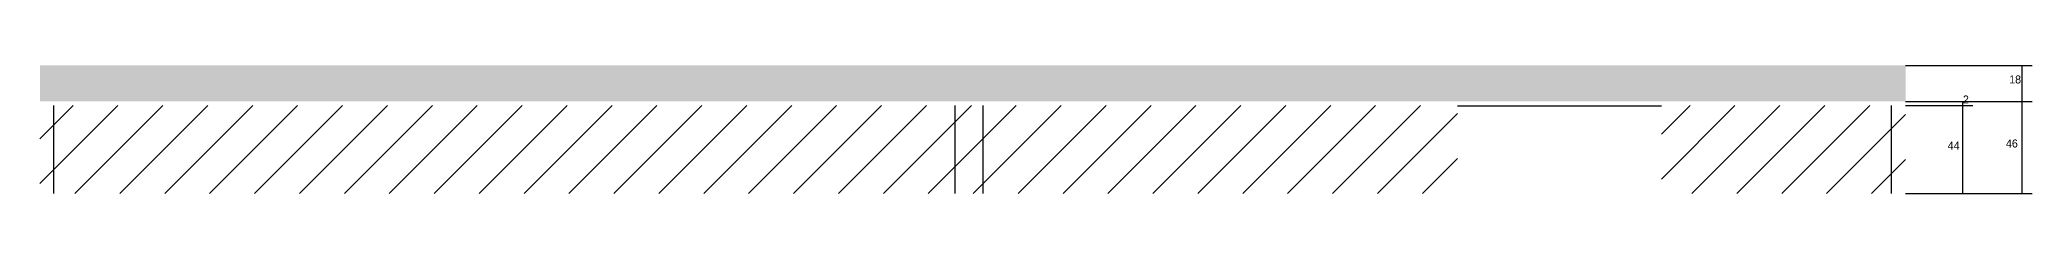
# Model space of a CAD drawing. Header units: metres. Extents: x -10325 to -5929, y 14165 to 15559.
# Drawn here: x -10325 to -9330, y 14253 to 14317 of the extents above; entities that cross this region are included whole.
import ezdxf

# ---------------------------------------------------------------- set-up
doc = ezdxf.new("R2010")
doc.units = ezdxf.units.M
for name, color, linetype in [('COTA', 241, 'Continuous'), ('Hachura', 253, 'Continuous'), ('SARR_2.2x7', 40, 'Continuous')]:
    doc.layers.add(name, color=color, linetype=linetype)

msp = doc.modelspace()

# ---------------------------------------------------------------- hatches: boundary and pattern name
at = {"layer": 'COTA'}
h = msp.add_hatch(dxfattribs=at)
h.set_pattern_fill('AR-CONC', scale=0.03)
h.paths.add_polyline_path([(-9860.9, 14299.1), (-9392.9, 14299.1), (-9392.9, 14317.1), (-10325.4, 14317.1), (-10325.4, 14299.1)])
at = {"layer": 'Hachura'}
h = msp.add_hatch(dxfattribs=at)
h.set_pattern_fill('ANSI31', scale=5)
h.paths.add_polyline_path([(-10081.4, 14253.1), (-10081.4, 14297.1), (-10325.4, 14297.1), (-10325.4, 14253.1)])
h = msp.add_hatch(dxfattribs=at)
h.set_pattern_fill('ANSI31', scale=5)
h.paths.add_polyline_path([(-10081.4, 14297.1), (-10081.4, 14253.1), (-9860.9, 14253.1), (-9860.9, 14297.1)])
h = msp.add_hatch(dxfattribs=at)
h.set_pattern_fill('ANSI31', scale=5)
h.paths.add_polyline_path([(-9860.9, 14297.1), (-9860.9, 14253.1), (-9616.9, 14253.1), (-9616.9, 14297.1)])
h = msp.add_hatch(dxfattribs=at)
h.set_pattern_fill('ANSI31', scale=5)
h.paths.add_polyline_path([(-9514.9, 14297.1), (-9514.9, 14253.1), (-9392.9, 14253.1), (-9392.9, 14297.1)])

# ---------------------------------------------------------------- linework, layer by layer
at = {"layer": 'COTA'}
for p, q in [((-9392.9, 14317.1), (-9329.6, 14317.1)), ((-9334.6, 14299.1), (-9334.6, 14317.1)), ((-9392.9, 14299.1), (-9329.6, 14299.1)), ((-9392.9, 14299.1), (-9359.2, 14299.1)), ((-9392.9, 14299.1), (-9329.6, 14299.1)), ((-9392.9, 14297.1), (-9359.2, 14297.1)), ((-9392.9, 14297.1), (-9359.2, 14297.1)), ((-9364.2, 14297.1), (-9364.2, 14299.1)), ((-9364.2, 14253.1), (-9364.2, 14297.1)), ((-9334.6, 14253.1), (-9334.6, 14299.1)), ((-9392.9, 14253.1), (-9329.6, 14253.1)), ((-9392.9, 14253.1), (-9359.2, 14253.1))]:
    msp.add_line(p, q, dxfattribs=at)
at = {"layer": 'SARR_2.2x7'}
for p, q in [((-10318.4, 14253.1), (-10318.4, 14297.1)), ((-9867.9, 14253.1), (-9867.9, 14297.1)), ((-9853.9, 14253.1), (-9853.9, 14297.1)), ((-9616.9, 14296.9), (-9514.9, 14296.9)), ((-9399.9, 14253.1), (-9399.9, 14297.1))]:
    msp.add_line(p, q, dxfattribs=at)

# ---------------------------------------------------------------- texts
at = {"layer": 'COTA'}
for s, p in [('18', (-9341.1, 14308.1)), ('2', (-9364.2, 14298.1)), ('46', (-9342.7, 14276.1)), ('44', (-9371.8, 14275.1))]:
    msp.add_text(s, height=4, dxfattribs=at).set_placement(p)

doc.saveas('drawing.dxf')
